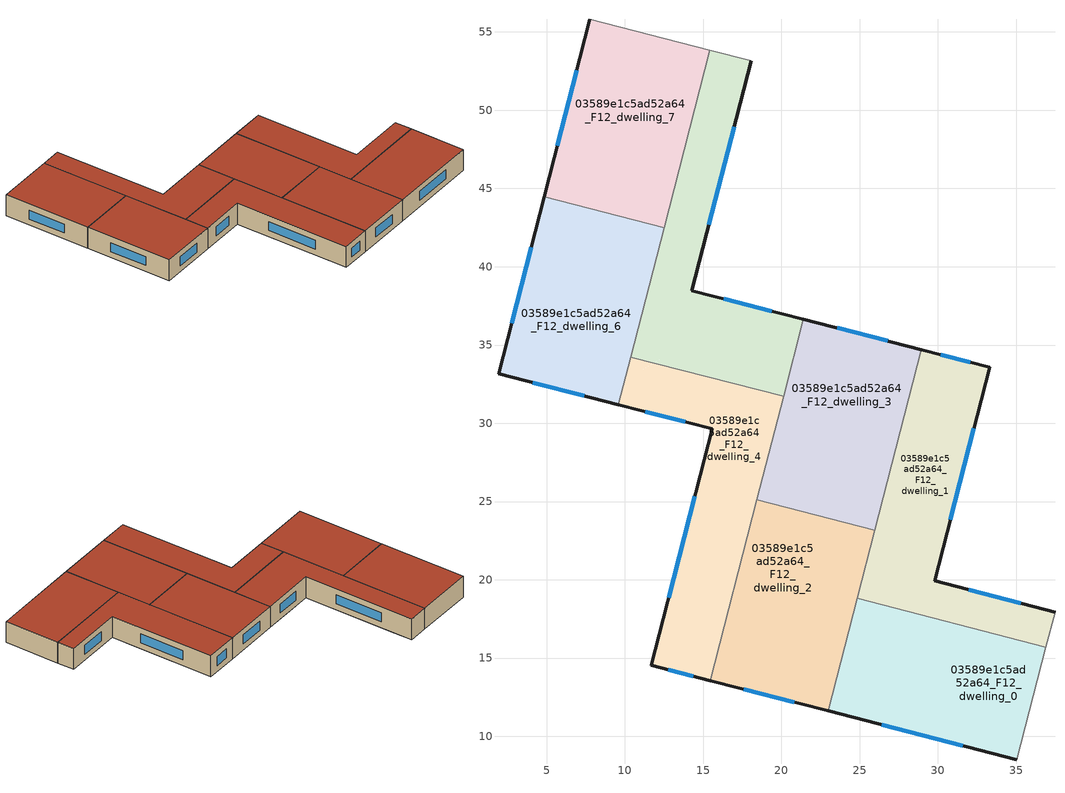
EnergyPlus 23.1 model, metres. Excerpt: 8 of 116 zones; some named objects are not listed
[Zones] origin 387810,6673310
03589e1c5ad52a64_F12_dwelling_0
 floor to 03589e1c5ad52a64_F11_dwelling_0 (EU_floor_Construction): 26.8,18.31 32.14,9.27 22.98,11.63 24.83,18.82 z36
 floor to 03589e1c5ad52a64_F11_dwelling_1 (EU_floor_Construction): 36.9,15.7 35.05,8.52 32.14,9.27 26.8,18.31 z36
 wall outside (EU_wall_Construction): 22.98,11.63 35.05,8.52 z36:39
 wall to 03589e1c5ad52a64_F12_dwelling_1 (EU_wall_Construction): 36.91,15.7 24.83,18.82 z36:39
 wall adiabatic (EU_wall_Construction): 35.05,8.52 36.91,15.7 z36:39
 wall to 03589e1c5ad52a64_F12_dwelling_2 (EU_wall_Construction): 24.83,18.82 22.98,11.63 z36:39
 window (EU_Window_Construction): 26.43,10.74 31.6,9.41 z36.86:38.14
 roof outside (EU_roof_Construction): 35.05,8.52 36.91,15.7 24.83,18.82 22.98,11.63 z39
03589e1c5ad52a64_F12_dwelling_1
 floor to 03589e1c5ad52a64_F11_dwelling_1 (EU_floor_Construction): 37.48,17.94 36.9,15.7 26.8,18.31 25.62,20.31 30.65,23.28 29.78,19.93 z36
 floor to 03589e1c5ad52a64_F11_dwelling_3 (EU_floor_Construction): 33.26,33.39 30.65,23.28 25.15,20.03 27.75,30.14 z36
 floor to 03589e1c5ad52a64_F11_dwelling_5 (EU_floor_Construction): 33.3,33.58 33.26,33.39 27.75,30.14 28.93,34.7 z36
 floor to 03589e1c5ad52a64_F11_dwelling_0 (EU_floor_Construction): 25.62,20.31 26.8,18.31 24.83,18.81 25.15,20.03 z36
 wall outside (EU_wall_Construction): 37.48,17.94 29.78,19.93 33.3,33.58 28.93,34.7 z36:39
 wall adiabatic (EU_wall_Construction): 36.91,15.7 37.48,17.94 z36:39
 wall to 03589e1c5ad52a64_F12_dwelling_3 (EU_wall_Construction): 28.93,34.7 25.95,23.17 z36:39
 wall to 03589e1c5ad52a64_F12_dwelling_2 (EU_wall_Construction): 25.96,23.17 24.83,18.81 z36:39
 window (EU_Window_Construction): 32.05,33.9 30.18,34.38 / 30.79,23.83 32.3,29.68 / 35.28,18.51 31.98,19.36 z36.86:38.14
 roof outside (EU_roof_Construction): 36.91,15.7 37.48,17.94 29.78,19.93 33.3,33.58 28.93,34.7 24.83,18.82 z39
03589e1c5ad52a64_F12_dwelling_2
 floor to 03589e1c5ad52a64_F11_dwelling_2 (EU_floor_Construction): 21.37,24.35 24.23,19.5 15.69,14.45 18.3,24.56 18.98,24.97 z36
 floor to 03589e1c5ad52a64_F11_dwelling_0 (EU_floor_Construction): 25.15,20.03 22.98,11.63 15.46,13.57 15.69,14.45 z36
 floor adiabatic (EU_floor_Construction): 18.98,24.97 18.3,24.56 18.44,25.1 z36
 floor to 03589e1c5ad52a64_F11_dwelling_3 (EU_floor_Construction): 25.95,23.17 25.15,20.03 24.23,19.5 21.37,24.35 z36
 wall outside (EU_wall_Construction): 15.46,13.57 22.98,11.63 z36:39
 wall to 03589e1c5ad52a64_F12_dwelling_3 (EU_wall_Construction): 25.96,23.17 18.44,25.11 z36:39
 wall to 03589e1c5ad52a64_F12_dwelling_4 (EU_wall_Construction): 18.44,25.11 15.46,13.57 z36:39
 window (EU_Window_Construction): 17.61,13.01 20.83,12.18 z36.86:38.14
 roof outside (EU_roof_Construction): 22.98,11.63 25.96,23.17 18.44,25.11 15.46,13.57 z39
03589e1c5ad52a64_F12_dwelling_3
 floor to 03589e1c5ad52a64_F11_dwelling_5 (EU_floor_Construction): 28.93,34.7 27.75,30.14 22.35,26.96 19.96,31.01 21.41,36.64 z36
 floor to 03589e1c5ad52a64_F11_dwelling_3 (EU_floor_Construction): 27.75,30.14 25.96,23.17 21.37,24.35 20.48,25.85 z36
 floor to 03589e1c5ad52a64_F11_dwelling_4 (EU_floor_Construction): 19.96,31.01 22.35,26.96 18.98,24.97 18.44,25.1 z36
 floor to 03589e1c5ad52a64_F11_dwelling_2 (EU_floor_Construction): 20.48,25.85 21.37,24.35 18.98,24.97 z36
 wall outside (EU_wall_Construction): 28.93,34.7 21.41,36.64 z36:39
 wall to 03589e1c5ad52a64_F12_dwelling_5 (EU_wall_Construction): 21.41,36.64 20.14,31.71 z36:39
 wall to 03589e1c5ad52a64_F12_dwelling_4 (EU_wall_Construction): 20.14,31.71 18.44,25.1 z36:39
 window (EU_Window_Construction): 26.78,35.26 23.56,36.09 z36.86:38.14
 roof outside (EU_roof_Construction): 25.96,23.17 28.93,34.7 21.41,36.64 18.44,25.11 z39
03589e1c5ad52a64_F12_dwelling_4
 floor to 03589e1c5ad52a64_F11_dwelling_4 (EU_floor_Construction): 19.44,31.89 19.96,31.01 18.3,24.56 13.55,21.76 15.58,29.64 9.59,31.19 10,32.76 11.84,33.85 z36
 floor to 03589e1c5ad52a64_F11_dwelling_2 (EU_floor_Construction): 18.3,24.56 15.69,14.45 14.58,13.8 11.69,14.54 13.55,21.76 z36
 floor to 03589e1c5ad52a64_F11_dwelling_6 (EU_floor_Construction): 11.84,33.85 10,32.76 10.38,34.23 z36
 floor to 03589e1c5ad52a64_F11_dwelling_5 (EU_floor_Construction): 20.14,31.71 19.96,31.01 19.44,31.89 z36
 floor to 03589e1c5ad52a64_F11_dwelling_0 (EU_floor_Construction): 15.69,14.45 15.46,13.57 14.58,13.8 z36
 wall outside (EU_wall_Construction): 9.59,31.19 15.58,29.64 11.69,14.54 15.46,13.57 z36:39
 wall to 03589e1c5ad52a64_F12_dwelling_5 (EU_wall_Construction): 20.14,31.71 10.38,34.23 z36:39
 wall to 03589e1c5ad52a64_F12_dwelling_6 (EU_wall_Construction): 10.38,34.23 9.59,31.19 z36:39
 window (EU_Window_Construction): 11.3,30.75 13.87,30.08 / 12.77,14.26 14.38,13.85 / 14.47,25.33 12.8,18.86 z36.86:38.14
 roof outside (EU_roof_Construction): 15.46,13.57 20.14,31.71 10.38,34.23 9.59,31.19 15.58,29.64 11.69,14.54 z39
03589e1c5ad52a64_F12_dwelling_5
 floor to 03589e1c5ad52a64_F11_dwelling_5 (EU_floor_Construction): 21.41,36.64 20.14,31.71 19.44,31.89 16.62,36.67 18.04,37.51 z36
 floor to 03589e1c5ad52a64_F11_dwelling_4 (EU_floor_Construction): 16.62,36.67 19.44,31.89 11.84,33.85 z36
 floor to 03589e1c5ad52a64_F11_dwelling_8 (EU_floor_Construction): 18.06,53.15 17.46,50.81 14.15,48.85 15.43,53.83 z36
 floor to 03589e1c5ad52a64_F11_dwelling_7 (EU_floor_Construction): 17.46,50.81 14.28,38.48 18.04,37.51 12.9,34.47 11.19,37.37 14.15,48.85 z36
 floor to 03589e1c5ad52a64_F11_dwelling_6 (EU_floor_Construction): 11.19,37.37 12.9,34.47 11.84,33.85 10.38,34.23 z36
 wall outside (EU_wall_Construction): 21.41,36.64 14.28,38.48 18.06,53.15 z36:39
 wall adiabatic (EU_wall_Construction): 18.06,53.15 15.43,53.83 z36:39
 wall to 03589e1c5ad52a64_F12_dwelling_7 (EU_wall_Construction): 15.43,53.83 12.51,42.51 z36:39
 wall to 03589e1c5ad52a64_F12_dwelling_6 (EU_wall_Construction): 12.51,42.51 10.38,34.23 z36:39
 window (EU_Window_Construction): 15.36,42.67 16.98,48.96 / 19.37,37.17 16.32,37.95 z36.86:38.14
 roof outside (EU_roof_Construction): 20.14,31.71 21.41,36.64 14.28,38.48 18.06,53.15 15.43,53.83 10.38,34.23 z39
03589e1c5ad52a64_F12_dwelling_6
 floor to 03589e1c5ad52a64_F11_dwelling_6 (EU_floor_Construction): 7.38,43.83 11.19,37.37 10,32.76 8.02,31.59 1.93,33.16 4.51,43.17 6.16,44.14 z36
 floor to 03589e1c5ad52a64_F11_dwelling_4 (EU_floor_Construction): 10,32.76 9.59,31.19 8.02,31.59 z36
 floor to 03589e1c5ad52a64_F11_dwelling_7 (EU_floor_Construction): 12.51,42.51 11.19,37.37 7.38,43.83 z36
 floor to 03589e1c5ad52a64_F11_dwelling_8 (EU_floor_Construction): 6.16,44.14 4.51,43.17 4.85,44.48 z36
 wall outside (EU_wall_Construction): 4.85,44.48 1.93,33.16 9.59,31.19 z36:39
 wall to 03589e1c5ad52a64_F12_dwelling_7 (EU_wall_Construction): 12.51,42.51 4.85,44.48 z36:39
 window (EU_Window_Construction): 4.12,32.6 7.4,31.75 / 4.01,41.25 2.76,36.4 z36.86:38.14
 roof outside (EU_roof_Construction): 9.59,31.19 12.51,42.51 4.85,44.48 1.93,33.16 z39
03589e1c5ad52a64_F12_dwelling_7
 floor to 03589e1c5ad52a64_F11_dwelling_8 (EU_floor_Construction): 15.43,53.83 14.15,48.85 6.16,44.14 4.85,44.48 7.77,55.8 z36
 floor adiabatic (EU_floor_Construction): 14.15,48.85 12.51,42.51 6.16,44.14 z36
 wall outside (EU_wall_Construction): 7.77,55.8 4.85,44.48 z36:39
 wall adiabatic (EU_wall_Construction): 15.43,53.83 7.77,55.8 z36:39
 window (EU_Window_Construction): 6.93,52.57 5.68,47.72 z36.86:38.14
 roof outside (EU_roof_Construction): 12.51,42.51 15.43,53.83 7.77,55.8 4.85,44.48 z39
[Building]
EU S2 Campaign: North Axis=0; Terrain=City; Solar Distribution=FullExterior
[Site:Location]
Helsinki-Vantaa.AP: Latitude=60.317; Longitude=24.963; Time Zone=2; Elevation=54.6
[SizingPeriod:WeatherFileDays]
AnnualSizingPeriod: Begin Month=1; Begin Day of Month=1; End Month=12; End Day of Month=31; Day of Week for Start Day=Monday; Use Weather File Daylight Saving Period=No; Use Weather File Rain and Snow Indicators=No
[MATERIAL]
EU_InternalMass_Material: Roughness=MediumRough; Thickness=0.1; Conductivity=1; Density=1800; Specific Heat=900; Thermal Absorptance=0.9; Solar Absorptance=0.7; Visible Absorptance=0.7
[MATERIAL:NOMASS] Roughness=MediumRough; Thermal Absorptance=0.9; Solar Absorptance=0.7; Visible Absorptance=0.7
Name | Thermal Resistance
EU_wall_NoMass | 5.91765
EU_roof_NoMass | 11.1778
EU_floor_NoMass | 6.2875
[WINDOWMATERIAL:SIMPLEGLAZINGSYSTEM]
EU_Window_SimpleGlazing: UFactor=0.994035; Solar Heat Gain Coefficient=0.7; Visible Transmittance=0.7
[CONSTRUCTION]
EU_wall_Construction: EU_wall_NoMass
EU_roof_Construction: EU_roof_NoMass
EU_floor_Construction: EU_floor_NoMass
EU_Window_Construction: EU_Window_SimpleGlazing
EU_InternalMass_Construction: EU_InternalMass_Material
[ZONE] Type=1; Multiplier=1; Ceiling Height=autocalculate; Floor Area=autocalculate; Part of Total Floor Area=Yes
Name | Volume
03589e1c5ad52a64_F12_dwelling_0 | 277.532
03589e1c5ad52a64_F12_dwelling_1 | 277.52
03589e1c5ad52a64_F12_dwelling_2 | 277.526
03589e1c5ad52a64_F12_dwelling_3 | 277.517
03589e1c5ad52a64_F12_dwelling_4 | 277.462
03589e1c5ad52a64_F12_dwelling_5 | 277.523
03589e1c5ad52a64_F12_dwelling_6 | 277.521
03589e1c5ad52a64_F12_dwelling_7 | 277.545
[INTERNALMASS] Construction=EU_InternalMass_Construction
Name | Zone or ZoneList | Surface Area
03589e1c5ad52a64_F12_dwelling_0_EU_InternalMass | 03589e1c5ad52a64_F12_dwelling_0 | 92.5108
03589e1c5ad52a64_F12_dwelling_1_EU_InternalMass | 03589e1c5ad52a64_F12_dwelling_1 | 92.5069
03589e1c5ad52a64_F12_dwelling_2_EU_InternalMass | 03589e1c5ad52a64_F12_dwelling_2 | 92.5085
03589e1c5ad52a64_F12_dwelling_3_EU_InternalMass | 03589e1c5ad52a64_F12_dwelling_3 | 92.506
03589e1c5ad52a64_F12_dwelling_4_EU_InternalMass | 03589e1c5ad52a64_F12_dwelling_4 | 92.4875
03589e1c5ad52a64_F12_dwelling_5_EU_InternalMass | 03589e1c5ad52a64_F12_dwelling_5 | 92.5081
03589e1c5ad52a64_F12_dwelling_6_EU_InternalMass | 03589e1c5ad52a64_F12_dwelling_6 | 92.5072
03589e1c5ad52a64_F12_dwelling_7_EU_InternalMass | 03589e1c5ad52a64_F12_dwelling_7 | 92.5149
[OTHEREQUIPMENT] Fuel Type=Electricity; Design Level Calculation Method=Watts/Area; Power per Zone Floor Area=1; Fraction Latent=0; Fraction Radiant=0; Fraction Lost=0; Carbon Dioxide Generation Rate=0; EndUse Subcategory=EU_Step8_InternalGains
Name | Zone or ZoneList or Space or SpaceList | Schedule
EU_Step8_InternalGain_03589e1c5ad52a64_F12_dwelling_0_f000 | 03589e1c5ad52a64_F12_dwelling_0 | EU_Step8_GainSchedule_03589e1c5ad52a64_F12_dwelling_0_f000
EU_Step8_InternalGain_03589e1c5ad52a64_F12_dwelling_1_f000 | 03589e1c5ad52a64_F12_dwelling_1 | EU_Step8_GainSchedule_03589e1c5ad52a64_F12_dwelling_1_f000
EU_Step8_InternalGain_03589e1c5ad52a64_F12_dwelling_2_f000 | 03589e1c5ad52a64_F12_dwelling_2 | EU_Step8_GainSchedule_03589e1c5ad52a64_F12_dwelling_2_f000
EU_Step8_InternalGain_03589e1c5ad52a64_F12_dwelling_3_f000 | 03589e1c5ad52a64_F12_dwelling_3 | EU_Step8_GainSchedule_03589e1c5ad52a64_F12_dwelling_3_f000
EU_Step8_InternalGain_03589e1c5ad52a64_F12_dwelling_4_f000 | 03589e1c5ad52a64_F12_dwelling_4 | EU_Step8_GainSchedule_03589e1c5ad52a64_F12_dwelling_4_f000
EU_Step8_InternalGain_03589e1c5ad52a64_F12_dwelling_5_f000 | 03589e1c5ad52a64_F12_dwelling_5 | EU_Step8_GainSchedule_03589e1c5ad52a64_F12_dwelling_5_f000
EU_Step8_InternalGain_03589e1c5ad52a64_F12_dwelling_6_f000 | 03589e1c5ad52a64_F12_dwelling_6 | EU_Step8_GainSchedule_03589e1c5ad52a64_F12_dwelling_6_f000
EU_Step8_InternalGain_03589e1c5ad52a64_F12_dwelling_7_f000 | 03589e1c5ad52a64_F12_dwelling_7 | EU_Step8_GainSchedule_03589e1c5ad52a64_F12_dwelling_7_f000
[ZONEVENTILATION:DESIGNFLOWRATE] Schedule=EU_AlwaysOn; Design Flow Rate Calculation Method=AirChanges/Hour; Air Changes per Hour=0.596421; Ventilation Type=Natural; Fan Pressure Rise=0; Fan Total Efficiency=1; Constant Term Coefficient=1; Temperature Term Coefficient=0; Velocity Term Coefficient=0; Velocity Squared Term Coefficient=0; Minimum Indoor Temperature=-100; Maximum Indoor Temperature=100; Delta Temperature=-100; Minimum Outdoor Temperature=-100; Maximum Outdoor Temperature=100; Maximum Wind Speed=40
Name | Zone or ZoneList or Space or SpaceList
EU_ConstantAir_03589e1c5ad52a64_F12_dwelling_0 | 03589e1c5ad52a64_F12_dwelling_0
EU_ConstantAir_03589e1c5ad52a64_F12_dwelling_1 | 03589e1c5ad52a64_F12_dwelling_1
EU_ConstantAir_03589e1c5ad52a64_F12_dwelling_2 | 03589e1c5ad52a64_F12_dwelling_2
EU_ConstantAir_03589e1c5ad52a64_F12_dwelling_3 | 03589e1c5ad52a64_F12_dwelling_3
EU_ConstantAir_03589e1c5ad52a64_F12_dwelling_4 | 03589e1c5ad52a64_F12_dwelling_4
EU_ConstantAir_03589e1c5ad52a64_F12_dwelling_5 | 03589e1c5ad52a64_F12_dwelling_5
EU_ConstantAir_03589e1c5ad52a64_F12_dwelling_6 | 03589e1c5ad52a64_F12_dwelling_6
EU_ConstantAir_03589e1c5ad52a64_F12_dwelling_7 | 03589e1c5ad52a64_F12_dwelling_7
[HVACTEMPLATE:ZONE:IDEALLOADSAIRSYSTEM] System Availability Schedule=EU_AlwaysOn; Maximum Heating Supply Air Temperature=50; Minimum Cooling Supply Air Temperature=13; Maximum Heating Supply Air Humidity Ratio=0.0156; Minimum Cooling Supply Air Humidity Ratio=0.0077; Heating Limit=NoLimit; Cooling Limit=NoLimit; Heating Availability Schedule=EU_AlwaysOn; Cooling Availability Schedule=EU_CoolingOff; Dehumidification Control Type=ConstantSensibleHeatRatio; Cooling Sensible Heat Ratio=0.7; Dehumidification Setpoint=60; Humidification Control Type=None; Humidification Setpoint=30; Outdoor Air Method=None; Outdoor Air Flow Rate per Person=0.00944; Outdoor Air Flow Rate per Zone Floor Area=0; Outdoor Air Flow Rate per Zone=0; Demand Controlled Ventilation Type=None; Outdoor Air Economizer Type=NoEconomizer; Heat Recovery Type=None; Sensible Heat Recovery Effectiveness=0.7; Latent Heat Recovery Effectiveness=0.65
Name | Template Thermostat
03589e1c5ad52a64_F12_dwelling_0 | EU_HeatOnly_03589e1c5ad52a64_F12_dwelling_0
03589e1c5ad52a64_F12_dwelling_1 | EU_HeatOnly_03589e1c5ad52a64_F12_dwelling_1
03589e1c5ad52a64_F12_dwelling_2 | EU_HeatOnly_03589e1c5ad52a64_F12_dwelling_2
03589e1c5ad52a64_F12_dwelling_3 | EU_HeatOnly_03589e1c5ad52a64_F12_dwelling_3
03589e1c5ad52a64_F12_dwelling_4 | EU_HeatOnly_03589e1c5ad52a64_F12_dwelling_4
03589e1c5ad52a64_F12_dwelling_5 | EU_HeatOnly_03589e1c5ad52a64_F12_dwelling_5
03589e1c5ad52a64_F12_dwelling_6 | EU_HeatOnly_03589e1c5ad52a64_F12_dwelling_6
03589e1c5ad52a64_F12_dwelling_7 | EU_HeatOnly_03589e1c5ad52a64_F12_dwelling_7
[SIZING:ZONE] Zone Cooling Design Supply Air Temperature Input Method=SupplyAirTemperature; Zone Cooling Design Supply Air Temperature=13; Zone Heating Design Supply Air Temperature Input Method=SupplyAirTemperature; Zone Heating Design Supply Air Temperature=50; Zone Cooling Design Supply Air Humidity Ratio=0.008; Zone Heating Design Supply Air Humidity Ratio=0.008; Cooling Design Air Flow Method=DesignDay; Cooling Design Air Flow Rate=0; Cooling Minimum Air Flow per Zone Floor Area=0.000762; Cooling Minimum Air Flow=0; Cooling Minimum Air Flow Fraction=0.2; Heating Design Air Flow Method=DesignDay; Heating Design Air Flow Rate=0; Heating Maximum Air Flow per Zone Floor Area=0.002032; Heating Maximum Air Flow=0.141576; Heating Maximum Air Flow Fraction=0.3; Account for Dedicated Outdoor Air System=No; Dedicated Outdoor Air System Control Strategy=NeutralSupplyAir; Dedicated Outdoor Air Low Setpoint Temperature for Design=autosize; Dedicated Outdoor Air High Setpoint Temperature for Design=autosize; Zone Load Sizing Method=Sensible Load Only No Latent Load; Zone Latent Cooling Design Supply Air Humidity Ratio Input Method=HumidityRatioDifference; Zone Cooling Design Supply Air Humidity Ratio Difference=0.005; Zone Latent Heating Design Supply Air Humidity Ratio Input Method=HumidityRatioDifference; Zone Humidification Design Supply Air Humidity Ratio Difference=0.005
03589e1c5ad52a64_F12_dwelling_0; 03589e1c5ad52a64_F12_dwelling_1; 03589e1c5ad52a64_F12_dwelling_2; 03589e1c5ad52a64_F12_dwelling_3; 03589e1c5ad52a64_F12_dwelling_4; 03589e1c5ad52a64_F12_dwelling_5; 03589e1c5ad52a64_F12_dwelling_6; 03589e1c5ad52a64_F12_dwelling_7
[SCHEDULE:CONSTANT]
Name | Hourly Value
EU_AlwaysOn | 1
EU_CoolingOff | 0
[SCHEDULE:FILE] Column Number=1; Rows to Skip at Top=0; Number of Hours of Data=8760; Column Separator=Comma; Interpolate to Timestep=No; Minutes per Item=60; Adjust Schedule for Daylight Savings=Yes
Name | File
EU_Step8_GainSchedule_03589e1c5ad52a64_F12_dwelling_0_f000 | ../../schedules/03589e1c5ad52a64/03589e1c5ad52a64_F12_dwelling_0_f000_gain.csv
EU_Step8_GainSchedule_03589e1c5ad52a64_F12_dwelling_1_f000 | ../../schedules/03589e1c5ad52a64/03589e1c5ad52a64_F12_dwelling_1_f000_gain.csv
EU_Step8_GainSchedule_03589e1c5ad52a64_F12_dwelling_2_f000 | ../../schedules/03589e1c5ad52a64/03589e1c5ad52a64_F12_dwelling_2_f000_gain.csv
EU_Step8_GainSchedule_03589e1c5ad52a64_F12_dwelling_3_f000 | ../../schedules/03589e1c5ad52a64/03589e1c5ad52a64_F12_dwelling_3_f000_gain.csv
EU_Step8_GainSchedule_03589e1c5ad52a64_F12_dwelling_4_f000 | ../../schedules/03589e1c5ad52a64/03589e1c5ad52a64_F12_dwelling_4_f000_gain.csv
EU_Step8_GainSchedule_03589e1c5ad52a64_F12_dwelling_5_f000 | ../../schedules/03589e1c5ad52a64/03589e1c5ad52a64_F12_dwelling_5_f000_gain.csv
EU_Step8_GainSchedule_03589e1c5ad52a64_F12_dwelling_6_f000 | ../../schedules/03589e1c5ad52a64/03589e1c5ad52a64_F12_dwelling_6_f000_gain.csv
EU_Step8_GainSchedule_03589e1c5ad52a64_F12_dwelling_7_f000 | ../../schedules/03589e1c5ad52a64/03589e1c5ad52a64_F12_dwelling_7_f000_gain.csv
